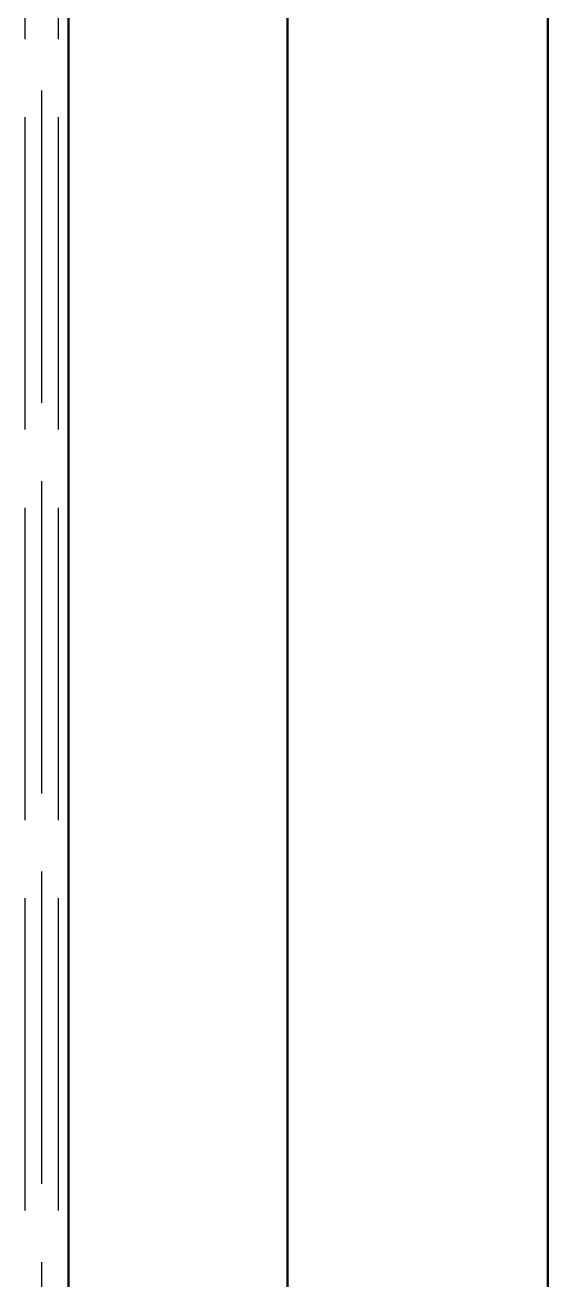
# Model space of a CAD drawing. Header units: millimetres. Extents: x 0 to 594, y 0 to 420.
# Drawn here: x 226.08 to 231.1, y 315.31 to 327.36 of the extents above; entities that cross this region are included whole.
import ezdxf

# ---------------------------------------------------------------- set-up
doc = ezdxf.new("R2010")
doc.units = ezdxf.units.MM
doc.linetypes.add('ISO02-TRAZOS', pattern=[3.75, 3, -0.75])
doc.layers.add('01-VISIBLE', color=7, linetype='CONTINUOUS', lineweight=50)
doc.layers.add('02-OCULTA', color=4, linetype='ISO02-TRAZOS', lineweight=25)

msp = doc.modelspace()

# ---------------------------------------------------------------- linework, layer by layer
at = {"layer": '01-VISIBLE'}
for p, q in [((228.6, 289.953), (228.6, 335.36)), ((231.1, 289.953), (231.1, 335.36)), ((226.496, 314.156), (226.496, 335.195))]:
    msp.add_line(p, q, dxfattribs=at)
at = {"layer": '02-OCULTA'}
for p, q in [((226.08, 270.98), (226.08, 337.4)), ((226.4, 270.98), (226.4, 337.4)), ((226.496, 271.08), (226.496, 337.3)), ((226.24, 271.236), (226.24, 337.144)), ((226.24, 271.236), (226.24, 337.144)), ((228.6, 335.36), (228.6, 289.953)), ((231.1, 335.36), (231.1, 289.953))]:
    msp.add_line(p, q, dxfattribs=at)

doc.saveas('drawing.dxf')
